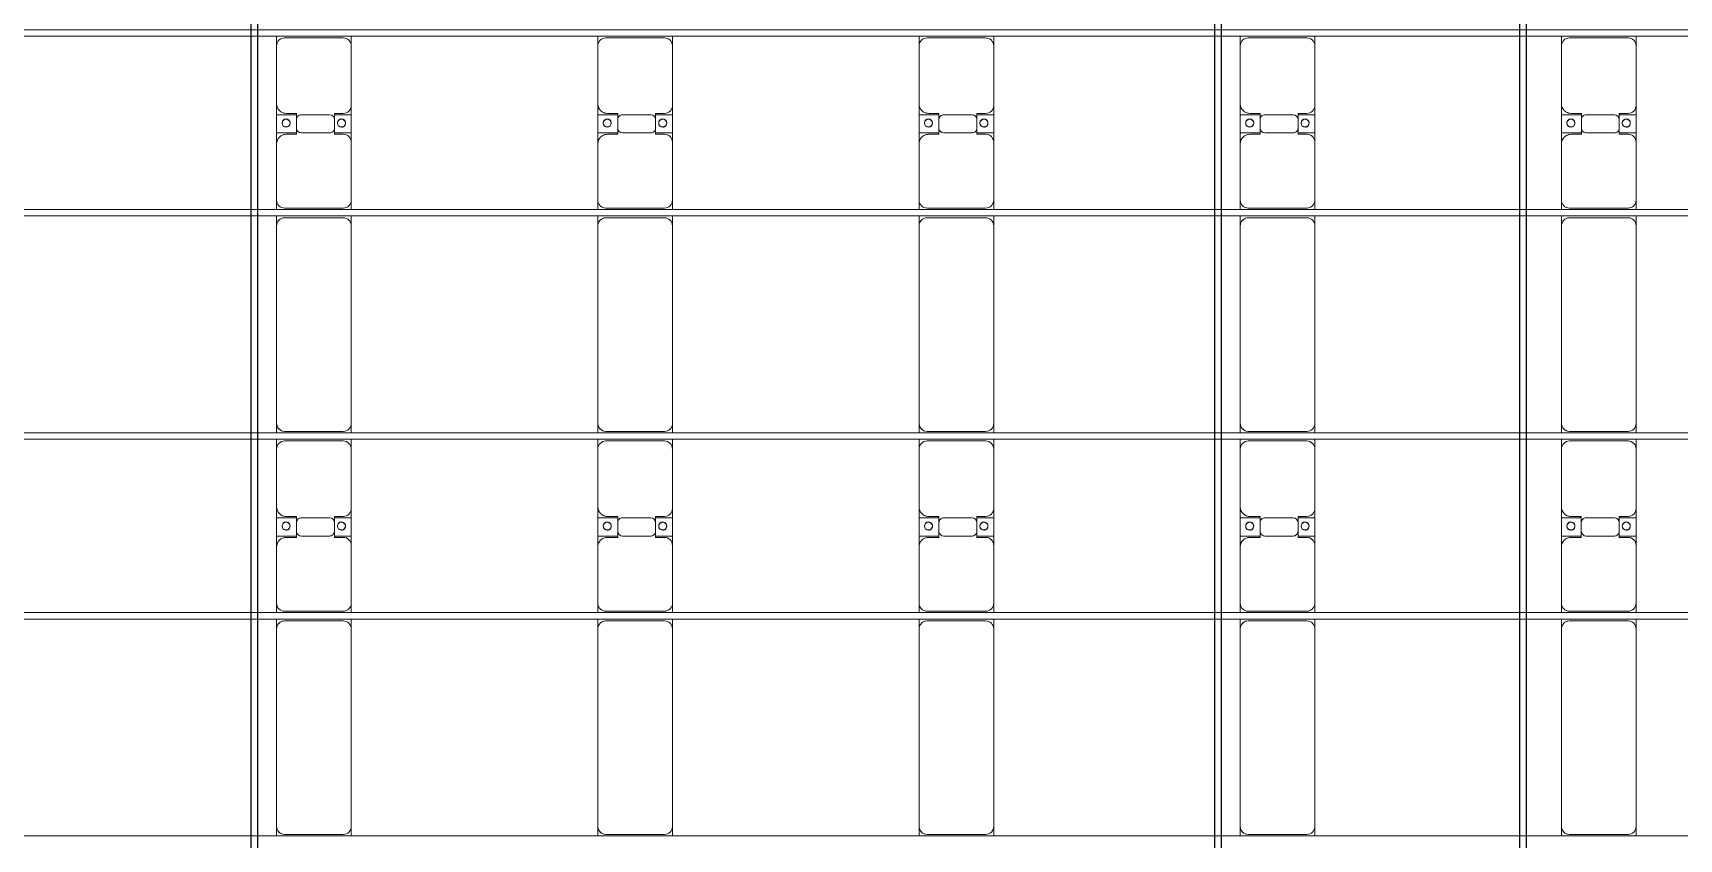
# Model space of a CAD drawing. Header units: millimetres. Extents: x -147246 to 112336, y -213734 to -86506.
# Drawn here: x -105864 to -95614, y -119685 to -114665 of the extents above; entities that cross this region are included whole.
import ezdxf

# ---------------------------------------------------------------- set-up
doc = ezdxf.new("R2010")
doc.units = ezdxf.units.MM
doc.layers.add('A-GENM', color=13, linetype='Continuous', lineweight=9)
doc.layers.add('S-BEAM', color=12, linetype='Continuous', lineweight=9)

# ---------------------------------------------------------------- blocks, each defined once
blk = doc.blocks.new('Dai phao do pin - DẢI PHAO ĐỠ PIN-29982-BỐ TRÍ KHUNG KẾT CẤU BÈ PIN 05')
at = {"layer": 'A-GENM', "color": 7}
for p, q in [((18279, 223), (18340, 223)), ((18710, 223), (18340, 223)), ((18710, 223), (18882, 223)), ((18768, 223), (18940, 223)), ((18768, 118), (18768, 223)), ((18882, 223), (18882, 118)), ((19300, 223), (18940, 223)), ((19300, 223), (19359, 223)), ((19399, 223), (19460, 223)), ((20690, 223), (19460, 223)), ((20690, 223), (20749, 223)), ((20789, 223), (20850, 223)), ((21220, 223), (20850, 223)), ((21220, 223), (21392, 223)), ((21278, 223), (21450, 223)), ((21278, 118), (21278, 223)), ((21392, 223), (21392, 118)), ((21810, 223), (21450, 223)), ((21810, 223), (21869, 223)), ((21909, 223), (21970, 223)), ((23200, 223), (21970, 223)), ((23200, 223), (23259, 223)), ((18290, 173), (18290, -192)), ((18760, 118), (18760, 173)), ((18852, 118), (18760, 118)), ((18890, 118), (18798, 118)), ((18890, 173), (18890, 118)), ((19350, -192), (19350, 173)), ((19410, 173), (19410, -192)), ((20740, -192), (20740, 173)), ((20800, 173), (20800, -192)), ((21270, 118), (21270, 173)), ((21362, 118), (21270, 118)), ((21400, 118), (21308, 118)), ((21400, 173), (21400, 118)), ((21860, -192), (21860, 173)), ((21920, 173), (21920, -192)), ((23250, -192), (23250, 173)), ((18768, 88), (18768, -88)), ((18882, -88), (18882, 88)), ((21278, 88), (21278, -88)), ((21392, -88), (21392, 88)), ((18760, -182), (18760, -118)), ((18760, -118), (18852, -118)), ((18768, -242), (18768, -118)), ((18798, -118), (18890, -118)), ((18882, -118), (18882, -242)), ((18890, -118), (18890, -182)), ((21270, -182), (21270, -118)), ((21270, -118), (21362, -118)), ((21278, -242), (21278, -118)), ((21308, -118), (21400, -118)), ((21392, -118), (21392, -242)), ((21400, -118), (21400, -182)), ((18340, -242), (18279, -242)), ((18340, -242), (18700, -242)), ((18882, -242), (18700, -242)), ((18950, -242), (18768, -242)), ((18950, -242), (19300, -242)), ((19359, -242), (19300, -242)), ((19460, -242), (19399, -242)), ((19460, -242), (20690, -242)), ((20749, -242), (20690, -242)), ((20850, -242), (20789, -242)), ((20850, -242), (21210, -242)), ((21392, -242), (21210, -242)), ((21460, -242), (21278, -242)), ((21460, -242), (21810, -242)), ((21869, -242), (21810, -242)), ((21970, -242), (21909, -242)), ((21970, -242), (23200, -242)), ((23259, -242), (23200, -242))]:
    blk.add_line(p, q, dxfattribs=at)
for centre, radius, start, end in [((18340, 173), 50, 90, 180), ((18340, 173), 50, 135, 180), ((18710, 173), 50, 360, 90), ((18710, 173), 50, 360, 45), ((18940, 173), 50, 90, 180), ((18940, 173), 50, 135, 180), ((19300, 173), 50, 0, 90), ((19300, 173), 50, 0, 45), ((19460, 173), 50, 90, 180), ((19460, 173), 50, 90, 180), ((20690, 173), 50, 360, 90), ((20690, 173), 50, 45, 90), ((20850, 173), 50, 90, 180), ((20850, 173), 50, 135, 180), ((21220, 173), 50, 0, 90), ((21220, 173), 50, 0, 45), ((21450, 173), 50, 90, 180), ((21450, 173), 50, 135, 180), ((21810, 173), 50, 360, 90), ((21810, 173), 50, 0, 45), ((21970, 173), 50, 90, 180), ((21970, 173), 50, 90, 180), ((23200, 173), 50, 0, 90), ((23200, 173), 50, 45, 90), ((18798, 88), 30, 90, 180), ((18819, 162), 25, 0, 180), ((18819, 162), 25, 180, 0), ((18821, 162), 25, 360, 180), ((18821, 162), 25, 180, 0), ((18852, 88), 30, 360, 90), ((21308, 88), 30, 90, 180), ((21329, 162), 25, 360, 180), ((21329, 162), 25, 180, 0), ((21331, 162), 25, 360, 180), ((21331, 162), 25, 180, 360), ((21362, 88), 30, 360, 90), ((18798, -88), 30, 180, 270), ((18852, -88), 30, 270, 0), ((21308, -88), 30, 180, 270), ((21362, -88), 30, 270, 0), ((18340, -192), 50, 180, 270), ((18340, -192), 50, 180, 225), ((18700, -182), 60, 270, 0), ((18700, -182), 60, 330, 0), ((18819, -183), 25, 0, 180), ((18819, -183), 25, 180, 0), ((18821, -183), 25, 0, 180), ((18821, -183), 25, 180, 360), ((18950, -182), 60, 180, 270), ((18950, -182), 60, 180, 210), ((19300, -192), 50, 270, 0), ((19300, -192), 50, 315, 0), ((19460, -192), 50, 180, 270), ((19460, -192), 50, 180, 255), ((20690, -192), 50, 270, 360), ((20690, -192), 50, 270, 345), ((20850, -192), 50, 180, 270), ((20850, -192), 50, 180, 225), ((21210, -182), 60, 270, 360), ((21210, -182), 60, 330, 360), ((21329, -183), 25, 360, 180), ((21329, -183), 25, 180, 360), ((21331, -183), 25, 360, 180), ((21331, -183), 25, 180, 360), ((21460, -182), 60, 180, 270), ((21460, -182), 60, 180, 210), ((21810, -192), 50, 270, 360), ((21810, -192), 50, 315, 360), ((21970, -192), 50, 180, 270), ((21970, -192), 50, 180, 255), ((23200, -192), 50, 270, 0), ((23200, -192), 50, 270, 345)]:
    blk.add_arc(centre, radius, start, end, dxfattribs=at)
blk = doc.blocks.new('Dai phao do pin - DẢI PHAO ĐỠ PIN-30013-BỐ TRÍ KHUNG KẾT CẤU BÈ PIN 05')
at = {"layer": 'A-GENM', "color": 7}
for p, q in [((18279, 223), (18340, 223)), ((18710, 223), (18340, 223)), ((18710, 223), (18882, 223)), ((18768, 223), (18940, 223)), ((18768, 118), (18768, 223)), ((18882, 223), (18882, 118)), ((19300, 223), (18940, 223)), ((19300, 223), (19359, 223)), ((19399, 223), (19460, 223)), ((20690, 223), (19460, 223)), ((20690, 223), (20749, 223)), ((20789, 223), (20850, 223)), ((21220, 223), (20850, 223)), ((21220, 223), (21392, 223)), ((21278, 223), (21450, 223)), ((21278, 118), (21278, 223)), ((21392, 223), (21392, 118)), ((21810, 223), (21450, 223)), ((21810, 223), (21869, 223)), ((21909, 223), (21970, 223)), ((23200, 223), (21970, 223)), ((23200, 223), (23259, 223)), ((18290, 173), (18290, -192)), ((18760, 118), (18760, 173)), ((18852, 118), (18760, 118)), ((18890, 118), (18798, 118)), ((18890, 173), (18890, 118)), ((19350, -192), (19350, 173)), ((19410, 173), (19410, -192)), ((20740, -192), (20740, 173)), ((20800, 173), (20800, -192)), ((21270, 118), (21270, 173)), ((21362, 118), (21270, 118)), ((21400, 118), (21308, 118)), ((21400, 173), (21400, 118)), ((21860, -192), (21860, 173)), ((21920, 173), (21920, -192)), ((23250, -192), (23250, 173)), ((18768, 88), (18768, -88)), ((18882, -88), (18882, 88)), ((21278, 88), (21278, -88)), ((21392, -88), (21392, 88)), ((18760, -182), (18760, -118)), ((18760, -118), (18852, -118)), ((18768, -242), (18768, -118)), ((18798, -118), (18890, -118)), ((18882, -118), (18882, -242)), ((18890, -118), (18890, -182)), ((21270, -182), (21270, -118)), ((21270, -118), (21362, -118)), ((21278, -242), (21278, -118)), ((21308, -118), (21400, -118)), ((21392, -118), (21392, -242)), ((21400, -118), (21400, -182)), ((18340, -242), (18279, -242)), ((18340, -242), (18700, -242)), ((18882, -242), (18700, -242)), ((18950, -242), (18768, -242)), ((18950, -242), (19300, -242)), ((19359, -242), (19300, -242)), ((19460, -242), (19399, -242)), ((19460, -242), (20690, -242)), ((20749, -242), (20690, -242)), ((20850, -242), (20789, -242)), ((20850, -242), (21210, -242)), ((21392, -242), (21210, -242)), ((21460, -242), (21278, -242)), ((21460, -242), (21810, -242)), ((21869, -242), (21810, -242)), ((21970, -242), (21909, -242)), ((21970, -242), (23200, -242)), ((23259, -242), (23200, -242))]:
    blk.add_line(p, q, dxfattribs=at)
for centre, radius, start, end in [((18340, 173), 50, 90, 180), ((18340, 173), 50, 135, 180), ((18710, 173), 50, 360, 90), ((18710, 173), 50, 360, 45), ((18940, 173), 50, 90, 180), ((18940, 173), 50, 135, 180), ((19300, 173), 50, 0, 90), ((19300, 173), 50, 0, 45), ((19460, 173), 50, 90, 180), ((19460, 173), 50, 90, 180), ((20690, 173), 50, 360, 90), ((20690, 173), 50, 45, 90), ((20850, 173), 50, 90, 180), ((20850, 173), 50, 135, 180), ((21220, 173), 50, 0, 90), ((21220, 173), 50, 0, 45), ((21450, 173), 50, 90, 180), ((21450, 173), 50, 135, 180), ((21810, 173), 50, 360, 90), ((21810, 173), 50, 0, 45), ((21970, 173), 50, 90, 180), ((21970, 173), 50, 90, 180), ((23200, 173), 50, 0, 90), ((23200, 173), 50, 45, 90), ((18798, 88), 30, 90, 180), ((18819, 162), 25, 0, 180), ((18819, 162), 25, 180, 0), ((18821, 162), 25, 360, 180), ((18821, 162), 25, 180, 0), ((18852, 88), 30, 360, 90), ((21308, 88), 30, 90, 180), ((21329, 162), 25, 360, 180), ((21329, 162), 25, 180, 0), ((21331, 162), 25, 360, 180), ((21331, 162), 25, 180, 360), ((21362, 88), 30, 360, 90), ((18798, -88), 30, 180, 270), ((18852, -88), 30, 270, 0), ((21308, -88), 30, 180, 270), ((21362, -88), 30, 270, 0), ((18340, -192), 50, 180, 270), ((18340, -192), 50, 180, 225), ((18700, -182), 60, 270, 0), ((18700, -182), 60, 330, 0), ((18819, -183), 25, 0, 180), ((18819, -183), 25, 180, 0), ((18821, -183), 25, 0, 180), ((18821, -183), 25, 180, 360), ((18950, -182), 60, 180, 270), ((18950, -182), 60, 180, 210), ((19300, -192), 50, 270, 0), ((19300, -192), 50, 315, 0), ((19460, -192), 50, 180, 270), ((19460, -192), 50, 180, 255), ((20690, -192), 50, 270, 360), ((20690, -192), 50, 270, 345), ((20850, -192), 50, 180, 270), ((20850, -192), 50, 180, 225), ((21210, -182), 60, 270, 360), ((21210, -182), 60, 330, 360), ((21329, -183), 25, 360, 180), ((21329, -183), 25, 180, 360), ((21331, -183), 25, 360, 180), ((21331, -183), 25, 180, 360), ((21460, -182), 60, 180, 270), ((21460, -182), 60, 180, 210), ((21810, -192), 50, 270, 360), ((21810, -192), 50, 315, 360), ((21970, -192), 50, 180, 270), ((21970, -192), 50, 180, 255), ((23200, -192), 50, 270, 0), ((23200, -192), 50, 270, 345)]:
    blk.add_arc(centre, radius, start, end, dxfattribs=at)
blk = doc.blocks.new('Dai phao do pin - DẢI PHAO ĐỠ PIN-30044-BỐ TRÍ KHUNG KẾT CẤU BÈ PIN 05')
at = {"layer": 'A-GENM', "color": 7}
for p, q in [((18279, 223), (18340, 223)), ((18710, 223), (18340, 223)), ((18710, 223), (18882, 223)), ((18768, 223), (18940, 223)), ((18768, 118), (18768, 223)), ((18882, 223), (18882, 118)), ((19300, 223), (18940, 223)), ((19300, 223), (19359, 223)), ((19399, 223), (19460, 223)), ((20690, 223), (19460, 223)), ((20690, 223), (20749, 223)), ((20789, 223), (20850, 223)), ((21220, 223), (20850, 223)), ((21220, 223), (21392, 223)), ((21278, 223), (21450, 223)), ((21278, 118), (21278, 223)), ((21392, 223), (21392, 118)), ((21810, 223), (21450, 223)), ((21810, 223), (21869, 223)), ((21909, 223), (21970, 223)), ((23200, 223), (21970, 223)), ((23200, 223), (23259, 223)), ((18290, 173), (18290, -192)), ((18760, 118), (18760, 173)), ((18852, 118), (18760, 118)), ((18890, 118), (18798, 118)), ((18890, 173), (18890, 118)), ((19350, -192), (19350, 173)), ((19410, 173), (19410, -192)), ((20740, -192), (20740, 173)), ((20800, 173), (20800, -192)), ((21270, 118), (21270, 173)), ((21362, 118), (21270, 118)), ((21400, 118), (21308, 118)), ((21400, 173), (21400, 118)), ((21860, -192), (21860, 173)), ((21920, 173), (21920, -192)), ((23250, -192), (23250, 173)), ((18768, 88), (18768, -88)), ((18882, -88), (18882, 88)), ((21278, 88), (21278, -88)), ((21392, -88), (21392, 88)), ((18760, -182), (18760, -118)), ((18760, -118), (18852, -118)), ((18768, -242), (18768, -118)), ((18798, -118), (18890, -118)), ((18882, -118), (18882, -242)), ((18890, -118), (18890, -182)), ((21270, -182), (21270, -118)), ((21270, -118), (21362, -118)), ((21278, -242), (21278, -118)), ((21308, -118), (21400, -118)), ((21392, -118), (21392, -242)), ((21400, -118), (21400, -182)), ((18340, -242), (18279, -242)), ((18340, -242), (18700, -242)), ((18882, -242), (18700, -242)), ((18950, -242), (18768, -242)), ((18950, -242), (19300, -242)), ((19359, -242), (19300, -242)), ((19460, -242), (19399, -242)), ((19460, -242), (20690, -242)), ((20749, -242), (20690, -242)), ((20850, -242), (20789, -242)), ((20850, -242), (21210, -242)), ((21392, -242), (21210, -242)), ((21460, -242), (21278, -242)), ((21460, -242), (21810, -242)), ((21869, -242), (21810, -242)), ((21970, -242), (21909, -242)), ((21970, -242), (23200, -242)), ((23259, -242), (23200, -242))]:
    blk.add_line(p, q, dxfattribs=at)
for centre, radius, start, end in [((18340, 173), 50, 90, 180), ((18340, 173), 50, 135, 180), ((18710, 173), 50, 360, 90), ((18710, 173), 50, 360, 45), ((18940, 173), 50, 90, 180), ((18940, 173), 50, 135, 180), ((19300, 173), 50, 0, 90), ((19300, 173), 50, 0, 45), ((19460, 173), 50, 90, 180), ((19460, 173), 50, 90, 180), ((20690, 173), 50, 360, 90), ((20690, 173), 50, 45, 90), ((20850, 173), 50, 90, 180), ((20850, 173), 50, 135, 180), ((21220, 173), 50, 0, 90), ((21220, 173), 50, 0, 45), ((21450, 173), 50, 90, 180), ((21450, 173), 50, 135, 180), ((21810, 173), 50, 360, 90), ((21810, 173), 50, 0, 45), ((21970, 173), 50, 90, 180), ((21970, 173), 50, 90, 180), ((23200, 173), 50, 0, 90), ((23200, 173), 50, 45, 90), ((18798, 88), 30, 90, 180), ((18819, 162), 25, 0, 180), ((18819, 162), 25, 180, 0), ((18821, 162), 25, 360, 180), ((18821, 162), 25, 180, 0), ((18852, 88), 30, 360, 90), ((21308, 88), 30, 90, 180), ((21329, 162), 25, 360, 180), ((21329, 162), 25, 180, 0), ((21331, 162), 25, 360, 180), ((21331, 162), 25, 180, 360), ((21362, 88), 30, 360, 90), ((18798, -88), 30, 180, 270), ((18852, -88), 30, 270, 0), ((21308, -88), 30, 180, 270), ((21362, -88), 30, 270, 0), ((18340, -192), 50, 180, 270), ((18340, -192), 50, 180, 225), ((18700, -182), 60, 270, 0), ((18700, -182), 60, 330, 0), ((18819, -183), 25, 0, 180), ((18819, -183), 25, 180, 0), ((18821, -183), 25, 0, 180), ((18821, -183), 25, 180, 360), ((18950, -182), 60, 180, 270), ((18950, -182), 60, 180, 210), ((19300, -192), 50, 270, 0), ((19300, -192), 50, 315, 0), ((19460, -192), 50, 180, 270), ((19460, -192), 50, 180, 255), ((20690, -192), 50, 270, 360), ((20690, -192), 50, 270, 345), ((20850, -192), 50, 180, 270), ((20850, -192), 50, 180, 225), ((21210, -182), 60, 270, 360), ((21210, -182), 60, 330, 360), ((21329, -183), 25, 360, 180), ((21329, -183), 25, 180, 360), ((21331, -183), 25, 360, 180), ((21331, -183), 25, 180, 360), ((21460, -182), 60, 180, 270), ((21460, -182), 60, 180, 210), ((21810, -192), 50, 270, 360), ((21810, -192), 50, 315, 360), ((21970, -192), 50, 180, 270), ((21970, -192), 50, 180, 255), ((23200, -192), 50, 270, 0), ((23200, -192), 50, 270, 345)]:
    blk.add_arc(centre, radius, start, end, dxfattribs=at)
blk = doc.blocks.new('Dai phao do pin - DẢI PHAO ĐỠ PIN-30075-BỐ TRÍ KHUNG KẾT CẤU BÈ PIN 05')
at = {"layer": 'A-GENM', "color": 7}
for p, q in [((18279, 223), (18340, 223)), ((18710, 223), (18340, 223)), ((18710, 223), (18882, 223)), ((18768, 223), (18940, 223)), ((18768, 118), (18768, 223)), ((18882, 223), (18882, 118)), ((19300, 223), (18940, 223)), ((19300, 223), (19359, 223)), ((19399, 223), (19460, 223)), ((20690, 223), (19460, 223)), ((20690, 223), (20749, 223)), ((20789, 223), (20850, 223)), ((21220, 223), (20850, 223)), ((21220, 223), (21392, 223)), ((21278, 223), (21450, 223)), ((21278, 118), (21278, 223)), ((21392, 223), (21392, 118)), ((21810, 223), (21450, 223)), ((21810, 223), (21869, 223)), ((21909, 223), (21970, 223)), ((23200, 223), (21970, 223)), ((23200, 223), (23259, 223)), ((18290, 173), (18290, -192)), ((18760, 118), (18760, 173)), ((18852, 118), (18760, 118)), ((18890, 118), (18798, 118)), ((18890, 173), (18890, 118)), ((19350, -192), (19350, 173)), ((19410, 173), (19410, -192)), ((20740, -192), (20740, 173)), ((20800, 173), (20800, -192)), ((21270, 118), (21270, 173)), ((21362, 118), (21270, 118)), ((21400, 118), (21308, 118)), ((21400, 173), (21400, 118)), ((21860, -192), (21860, 173)), ((21920, 173), (21920, -192)), ((23250, -192), (23250, 173)), ((18768, 88), (18768, -88)), ((18882, -88), (18882, 88)), ((21278, 88), (21278, -88)), ((21392, -88), (21392, 88)), ((18760, -182), (18760, -118)), ((18760, -118), (18852, -118)), ((18768, -242), (18768, -118)), ((18798, -118), (18890, -118)), ((18882, -118), (18882, -242)), ((18890, -118), (18890, -182)), ((21270, -182), (21270, -118)), ((21270, -118), (21362, -118)), ((21278, -242), (21278, -118)), ((21308, -118), (21400, -118)), ((21392, -118), (21392, -242)), ((21400, -118), (21400, -182)), ((18340, -242), (18279, -242)), ((18340, -242), (18700, -242)), ((18882, -242), (18700, -242)), ((18950, -242), (18768, -242)), ((18950, -242), (19300, -242)), ((19359, -242), (19300, -242)), ((19460, -242), (19399, -242)), ((19460, -242), (20690, -242)), ((20749, -242), (20690, -242)), ((20850, -242), (20789, -242)), ((20850, -242), (21210, -242)), ((21392, -242), (21210, -242)), ((21460, -242), (21278, -242)), ((21460, -242), (21810, -242)), ((21869, -242), (21810, -242)), ((21970, -242), (21909, -242)), ((21970, -242), (23200, -242)), ((23259, -242), (23200, -242))]:
    blk.add_line(p, q, dxfattribs=at)
for centre, radius, start, end in [((18340, 173), 50, 90, 180), ((18340, 173), 50, 135, 180), ((18710, 173), 50, 360, 90), ((18710, 173), 50, 360, 45), ((18940, 173), 50, 90, 180), ((18940, 173), 50, 135, 180), ((19300, 173), 50, 0, 90), ((19300, 173), 50, 0, 45), ((19460, 173), 50, 90, 180), ((19460, 173), 50, 90, 180), ((20690, 173), 50, 360, 90), ((20690, 173), 50, 45, 90), ((20850, 173), 50, 90, 180), ((20850, 173), 50, 135, 180), ((21220, 173), 50, 0, 90), ((21220, 173), 50, 0, 45), ((21450, 173), 50, 90, 180), ((21450, 173), 50, 135, 180), ((21810, 173), 50, 360, 90), ((21810, 173), 50, 0, 45), ((21970, 173), 50, 90, 180), ((21970, 173), 50, 90, 180), ((23200, 173), 50, 0, 90), ((23200, 173), 50, 45, 90), ((18798, 88), 30, 90, 180), ((18819, 162), 25, 0, 180), ((18819, 162), 25, 180, 0), ((18821, 162), 25, 360, 180), ((18821, 162), 25, 180, 0), ((18852, 88), 30, 360, 90), ((21308, 88), 30, 90, 180), ((21329, 162), 25, 360, 180), ((21329, 162), 25, 180, 0), ((21331, 162), 25, 360, 180), ((21331, 162), 25, 180, 360), ((21362, 88), 30, 360, 90), ((18798, -88), 30, 180, 270), ((18852, -88), 30, 270, 0), ((21308, -88), 30, 180, 270), ((21362, -88), 30, 270, 0), ((18340, -192), 50, 180, 270), ((18340, -192), 50, 180, 225), ((18700, -182), 60, 270, 0), ((18700, -182), 60, 330, 0), ((18819, -183), 25, 0, 180), ((18819, -183), 25, 180, 0), ((18821, -183), 25, 0, 180), ((18821, -183), 25, 180, 360), ((18950, -182), 60, 180, 270), ((18950, -182), 60, 180, 210), ((19300, -192), 50, 270, 0), ((19300, -192), 50, 315, 0), ((19460, -192), 50, 180, 270), ((19460, -192), 50, 180, 255), ((20690, -192), 50, 270, 360), ((20690, -192), 50, 270, 345), ((20850, -192), 50, 180, 270), ((20850, -192), 50, 180, 225), ((21210, -182), 60, 270, 360), ((21210, -182), 60, 330, 360), ((21329, -183), 25, 360, 180), ((21329, -183), 25, 180, 360), ((21331, -183), 25, 360, 180), ((21331, -183), 25, 180, 360), ((21460, -182), 60, 180, 270), ((21460, -182), 60, 180, 210), ((21810, -192), 50, 270, 360), ((21810, -192), 50, 315, 360), ((21970, -192), 50, 180, 270), ((21970, -192), 50, 180, 255), ((23200, -192), 50, 270, 0), ((23200, -192), 50, 270, 345)]:
    blk.add_arc(centre, radius, start, end, dxfattribs=at)
blk = doc.blocks.new('Dai phao do pin - DẢI PHAO ĐỠ PIN-30106-BỐ TRÍ KHUNG KẾT CẤU BÈ PIN 05')
at = {"layer": 'A-GENM', "color": 7}
for p, q in [((18279, 223), (18340, 223)), ((18710, 223), (18340, 223)), ((18710, 223), (18882, 223)), ((18768, 223), (18940, 223)), ((18768, 118), (18768, 223)), ((18882, 223), (18882, 118)), ((19300, 223), (18940, 223)), ((19300, 223), (19359, 223)), ((19399, 223), (19460, 223)), ((20690, 223), (19460, 223)), ((20690, 223), (20749, 223)), ((20789, 223), (20850, 223)), ((21220, 223), (20850, 223)), ((21220, 223), (21392, 223)), ((21278, 223), (21450, 223)), ((21278, 118), (21278, 223)), ((21392, 223), (21392, 118)), ((21810, 223), (21450, 223)), ((21810, 223), (21869, 223)), ((21909, 223), (21970, 223)), ((23200, 223), (21970, 223)), ((23200, 223), (23259, 223)), ((18290, 173), (18290, -192)), ((18760, 118), (18760, 173)), ((18852, 118), (18760, 118)), ((18890, 118), (18798, 118)), ((18890, 173), (18890, 118)), ((19350, -192), (19350, 173)), ((19410, 173), (19410, -192)), ((20740, -192), (20740, 173)), ((20800, 173), (20800, -192)), ((21270, 118), (21270, 173)), ((21362, 118), (21270, 118)), ((21400, 118), (21308, 118)), ((21400, 173), (21400, 118)), ((21860, -192), (21860, 173)), ((21920, 173), (21920, -192)), ((23250, -192), (23250, 173)), ((18768, 88), (18768, -88)), ((18882, -88), (18882, 88)), ((21278, 88), (21278, -88)), ((21392, -88), (21392, 88)), ((18760, -182), (18760, -118)), ((18760, -118), (18852, -118)), ((18768, -242), (18768, -118)), ((18798, -118), (18890, -118)), ((18882, -118), (18882, -242)), ((18890, -118), (18890, -182)), ((21270, -182), (21270, -118)), ((21270, -118), (21362, -118)), ((21278, -242), (21278, -118)), ((21308, -118), (21400, -118)), ((21392, -118), (21392, -242)), ((21400, -118), (21400, -182)), ((18340, -242), (18279, -242)), ((18340, -242), (18700, -242)), ((18882, -242), (18700, -242)), ((18950, -242), (18768, -242)), ((18950, -242), (19300, -242)), ((19359, -242), (19300, -242)), ((19460, -242), (19399, -242)), ((19460, -242), (20690, -242)), ((20749, -242), (20690, -242)), ((20850, -242), (20789, -242)), ((20850, -242), (21210, -242)), ((21392, -242), (21210, -242)), ((21460, -242), (21278, -242)), ((21460, -242), (21810, -242)), ((21869, -242), (21810, -242)), ((21970, -242), (21909, -242)), ((21970, -242), (23200, -242)), ((23259, -242), (23200, -242))]:
    blk.add_line(p, q, dxfattribs=at)
for centre, radius, start, end in [((18340, 173), 50, 90, 180), ((18340, 173), 50, 135, 180), ((18710, 173), 50, 360, 90), ((18710, 173), 50, 360, 45), ((18940, 173), 50, 90, 180), ((18940, 173), 50, 135, 180), ((19300, 173), 50, 0, 90), ((19300, 173), 50, 0, 45), ((19460, 173), 50, 90, 180), ((19460, 173), 50, 90, 180), ((20690, 173), 50, 360, 90), ((20690, 173), 50, 45, 90), ((20850, 173), 50, 90, 180), ((20850, 173), 50, 135, 180), ((21220, 173), 50, 0, 90), ((21220, 173), 50, 0, 45), ((21450, 173), 50, 90, 180), ((21450, 173), 50, 135, 180), ((21810, 173), 50, 360, 90), ((21810, 173), 50, 0, 45), ((21970, 173), 50, 90, 180), ((21970, 173), 50, 90, 180), ((23200, 173), 50, 0, 90), ((23200, 173), 50, 45, 90), ((18798, 88), 30, 90, 180), ((18819, 162), 25, 0, 180), ((18819, 162), 25, 180, 0), ((18821, 162), 25, 360, 180), ((18821, 162), 25, 180, 0), ((18852, 88), 30, 360, 90), ((21308, 88), 30, 90, 180), ((21329, 162), 25, 360, 180), ((21329, 162), 25, 180, 0), ((21331, 162), 25, 360, 180), ((21331, 162), 25, 180, 360), ((21362, 88), 30, 360, 90), ((18798, -88), 30, 180, 270), ((18852, -88), 30, 270, 0), ((21308, -88), 30, 180, 270), ((21362, -88), 30, 270, 0), ((18340, -192), 50, 180, 270), ((18340, -192), 50, 180, 225), ((18700, -182), 60, 270, 0), ((18700, -182), 60, 330, 0), ((18819, -183), 25, 0, 180), ((18819, -183), 25, 180, 0), ((18821, -183), 25, 0, 180), ((18821, -183), 25, 180, 360), ((18950, -182), 60, 180, 270), ((18950, -182), 60, 180, 210), ((19300, -192), 50, 270, 0), ((19300, -192), 50, 315, 0), ((19460, -192), 50, 180, 270), ((19460, -192), 50, 180, 255), ((20690, -192), 50, 270, 360), ((20690, -192), 50, 270, 345), ((20850, -192), 50, 180, 270), ((20850, -192), 50, 180, 225), ((21210, -182), 60, 270, 360), ((21210, -182), 60, 330, 360), ((21329, -183), 25, 360, 180), ((21329, -183), 25, 180, 360), ((21331, -183), 25, 360, 180), ((21331, -183), 25, 180, 360), ((21460, -182), 60, 180, 270), ((21460, -182), 60, 180, 210), ((21810, -192), 50, 270, 360), ((21810, -192), 50, 315, 360), ((21970, -192), 50, 180, 270), ((21970, -192), 50, 180, 255), ((23200, -192), 50, 270, 0), ((23200, -192), 50, 270, 345)]:
    blk.add_arc(centre, radius, start, end, dxfattribs=at)
blk = doc.blocks.new('Dầm C52 - Dầm C52-18769-BỐ TRÍ KHUNG KẾT CẤU BÈ PIN 05')
at = {"layer": 'S-BEAM', "color": 1}
for p, q in [((-74474, 20), (74474, 20)), ((74474, -20), (-74474, -20))]:
    blk.add_line(p, q, dxfattribs=at)
blk = doc.blocks.new('Dầm C52 - Dầm C52-18770-BỐ TRÍ KHUNG KẾT CẤU BÈ PIN 05')
at = {"layer": 'S-BEAM', "color": 1}
for p, q in [((-74474, 20), (74474, 20)), ((74474, -20), (-74474, -20))]:
    blk.add_line(p, q, dxfattribs=at)
blk = doc.blocks.new('Dầm C52 - Dầm C52-18771-BỐ TRÍ KHUNG KẾT CẤU BÈ PIN 05')
at = {"layer": 'S-BEAM', "color": 1}
blk.add_line((74474, -20), (-74474, -20), dxfattribs=at)
blk = doc.blocks.new('Dầm C52 - Hộp 40x60-38180-BỐ TRÍ KHUNG KẾT CẤU BÈ PIN 05')
at = {"layer": 'S-BEAM', "color": 3, "lineweight": 25}
for p, q in [((-38420, 20), (38420, 20)), ((38420, -20), (-38420, -20))]:
    blk.add_line(p, q, dxfattribs=at)
blk = doc.blocks.new('Dầm C52 - Hộp 40x60-25898-BỐ TRÍ KHUNG KẾT CẤU BÈ PIN 05')
at = {"layer": 'S-BEAM', "color": 3, "lineweight": 25}
for p, q in [((-55982, 20), (55982, 20)), ((55982, -20), (-55982, -20))]:
    blk.add_line(p, q, dxfattribs=at)
blk = doc.blocks.new('HOBANMONG_BEPIN 5_rvt-1-BỐ TRÍ KHUNG KẾT CẤU BÈ PIN 05')
at = {"layer": 'A-GENM', "color": 3, "lineweight": 25, "rotation": 269.9997710125194}
for name, p in [('Dai phao do pin - DẢI PHAO ĐỠ PIN-29982-BỐ TRÍ KHUNG KẾT CẤU BÈ PIN 05', (-104105, -96406)), ('Dai phao do pin - DẢI PHAO ĐỠ PIN-30013-BỐ TRÍ KHUNG KẾT CẤU BÈ PIN 05', (-102105, -96406)), ('Dai phao do pin - DẢI PHAO ĐỠ PIN-30044-BỐ TRÍ KHUNG KẾT CẤU BÈ PIN 05', (-100105, -96406)), ('Dai phao do pin - DẢI PHAO ĐỠ PIN-30075-BỐ TRÍ KHUNG KẾT CẤU BÈ PIN 05', (-98105, -96406)), ('Dai phao do pin - DẢI PHAO ĐỠ PIN-30106-BỐ TRÍ KHUNG KẾT CẤU BÈ PIN 05', (-96105, -96406))]:
    blk.add_blockref(name, p, dxfattribs=at)
at = {"layer": 'S-BEAM', "color": 3, "lineweight": 25}
for name, p, rotation in [('Dầm C52 - Hộp 40x60-38180-BỐ TRÍ KHUNG KẾT CẤU BÈ PIN 05', (-104486, -130974), 269.9997710125197), ('Dầm C52 - Hộp 40x60-38180-BỐ TRÍ KHUNG KẾT CẤU BÈ PIN 05', (-98486, -130974), 269.9997710125197), ('Dầm C52 - Hộp 40x60-25898-BỐ TRÍ KHUNG KẾT CẤU BÈ PIN 05', (-96586, -148537), 269.9997710125197), ('Dầm C52 - Dầm C52-18769-BỐ TRÍ KHUNG KẾT CẤU BÈ PIN 05', (-66080, -114665), 179.9997710135151), ('Dầm C52 - Dầm C52-18769-BỐ TRÍ KHUNG KẾT CẤU BÈ PIN 05', (-66080, -115785), 179.9997710135151), ('Dầm C52 - Dầm C52-18770-BỐ TRÍ KHUNG KẾT CẤU BÈ PIN 05', (-66080, -117175), 179.9997710135151), ('Dầm C52 - Dầm C52-18770-BỐ TRÍ KHUNG KẾT CẤU BÈ PIN 05', (-66080, -118295), 179.9997710135151), ('Dầm C52 - Dầm C52-18771-BỐ TRÍ KHUNG KẾT CẤU BÈ PIN 05', (-66080, -119685), 179.9997710135151)]:
    blk.add_blockref(name, p, dxfattribs=dict(at, rotation=rotation))

msp = doc.modelspace()

# ---------------------------------------------------------------- block references
at = {"lineweight": 5}
msp.add_blockref('HOBANMONG_BEPIN 5_rvt-1-BỐ TRÍ KHUNG KẾT CẤU BÈ PIN 05', (0, 0), dxfattribs=at)

doc.saveas('drawing.dxf')
